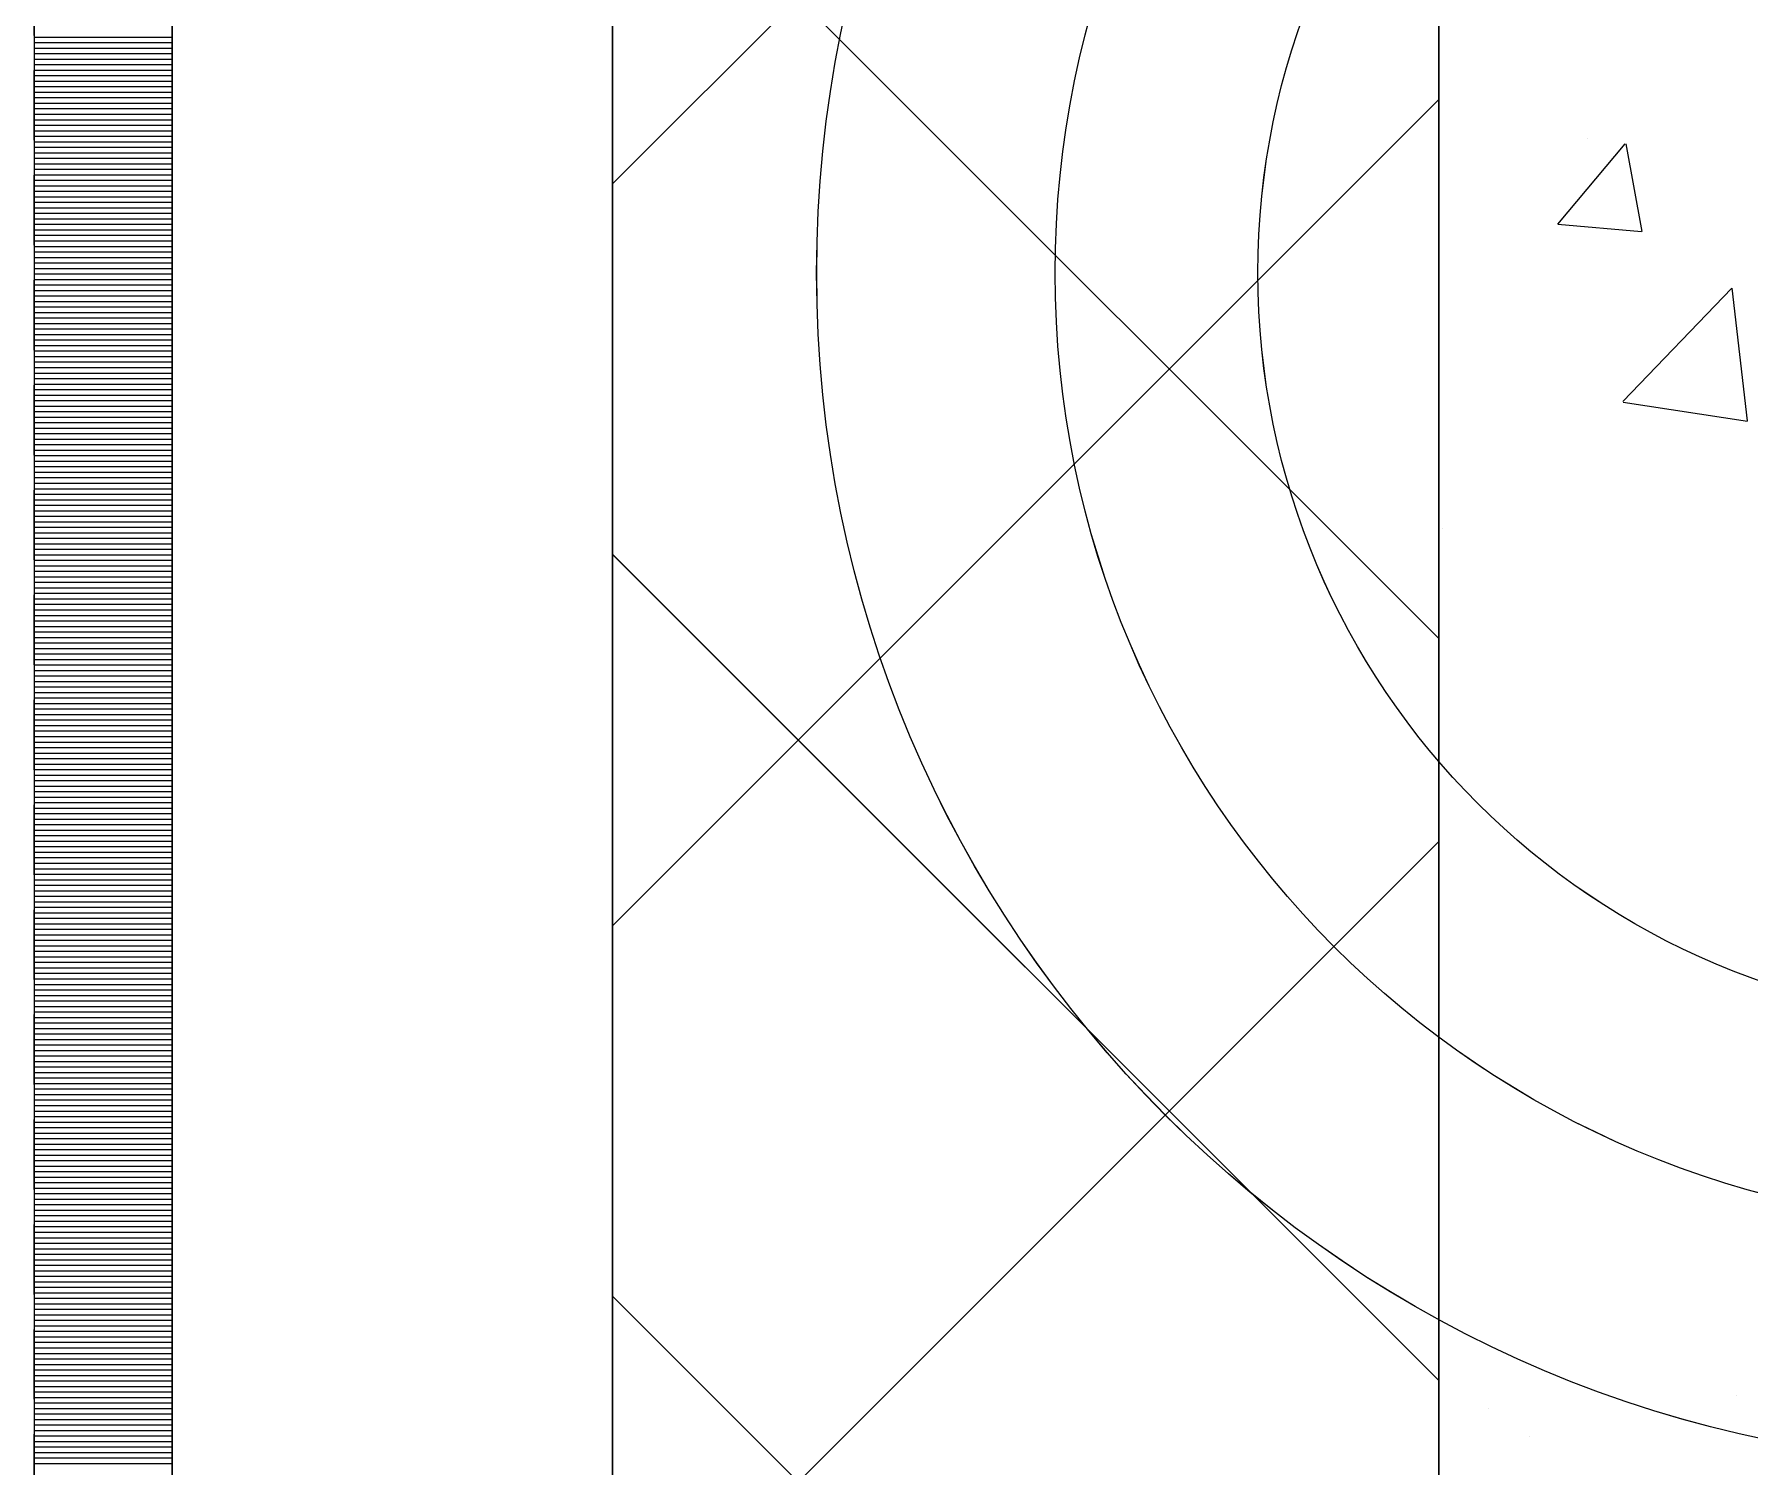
# Model space of a CAD drawing. Header units: millimetres. Extents: x 470010 to 1231400, y -134005 to 421770.
# Drawn here: x 672518.6 to 672830, y -65086.1 to -64826 of the extents above; entities that cross this region are included whole.
import ezdxf
from ezdxf.enums import TextEntityAlignment as Align

# ---------------------------------------------------------------- set-up
doc = ezdxf.new("R2010")
doc.units = ezdxf.units.MM
doc.linetypes.add('DASHED', pattern=[19.05, 12.7, -6.35])
doc.layers.get('Defpoints').update_dxf_attribs({"color": 140})
doc.layers.add('АР_Делит', color=120, linetype='Continuous', lineweight=0, plot=False)
for name, color, linetype, lineweight in [('АР_Стены ПЕНОблок', 52, 'Continuous', 20), ('АР_Тонкая', 254, 'Continuous', 5), ('АР_Утеплитель', 31, 'Continuous', 0), ('АР_Штриховка', 8, 'Continuous', 0)]:
    doc.layers.add(name, color=color, linetype=linetype, lineweight=lineweight)
doc.layers.add('РД_Оси_100', color=7, linetype='Continuous', lineweight=0, true_color=0x525252)
doc.styles.add('style1', font='ARIALN.TTF')

# ---------------------------------------------------------------- blocks, each defined once
blk = doc.blocks.new('СОШ_2200_АР_ОСИ_М100_28.05.24')
at = {"layer": 'АР_Делит', "color": 251, "linetype": 'DASHED', "true_color": 0x636466}
blk.add_lwpolyline([(114955, 135155), (114955, -355), (93595.036, -355), (93595.036, 13855), (94145, 13855), (94145, 68320), (66055, 68320), (66055, 13857.73), (83455, 13857.73), (83455, -355), (45245, -355), (45245, 13145), (44695, 13145), (44695, 26755), (45245, 26755), (45245, 68320), (20455, 68320), (20455, 26755), (27955, 26755), (27955, 13145), (-355, 13145), (-355, 100855)], dxfattribs=at)
blk = doc.blocks.new('A$C9108343f')
at = {"layer": 'АР_Делит', "color": 18, "true_color": 0x000000}
for radius in [216.34, 173.04, 136.21]:
    blk.add_circle((7158.34, 35496.92), radius, dxfattribs=at)
at = {"layer": 'АР_Стены ПЕНОблок', "color": 18, "linetype": 'Continuous', "lineweight": 20, "true_color": 0x000000}
blk.add_line((7054.96, 97555), (7054.96, 21355), dxfattribs=at)
at = {"layer": 'АР_Тонкая', "color": 18, "linetype": 'Continuous', "lineweight": 5, "true_color": 0x000000}
for p, q in [((6799.96, 97555), (6799.96, 21355)), ((6824.96, 97555), (6824.96, 21355)), ((6824.96, 21355), (6824.96, 97555)), ((6904.96, 21355), (6904.96, 97555))]:
    blk.add_line(p, q, dxfattribs=at)
at = {"layer": 'АР_Утеплитель', "color": 18, "linetype": 'Continuous', "lineweight": 0, "true_color": 0x000000}
for p, q in [((6904.96, 97555), (6904.96, 21355)), ((7054.96, 21355), (7054.96, 97555))]:
    blk.add_line(p, q, dxfattribs=at)
at = {"layer": 'АР_Штриховка', "color": 18, "linetype": 'Continuous', "lineweight": 0, "true_color": 0x000000}
for p, q in [((6904.96, 35513.1), (7054.96, 35663.1)), ((7054.96, 35430.53), (6904.96, 35580.53)), ((6799.96, 35539.75), (6824.96, 35539.75)), ((6799.96, 35538.75), (6824.96, 35538.75)), ((6799.96, 35537.75), (6824.96, 35537.75)), ((6799.96, 35536.75), (6824.96, 35536.75)), ((6799.96, 35535.75), (6824.96, 35535.75)), ((6799.96, 35534.75), (6824.96, 35534.75)), ((6799.96, 35533.75), (6824.96, 35533.75)), ((6799.96, 35532.75), (6824.96, 35532.75)), ((6799.96, 35531.75), (6824.96, 35531.75)), ((6799.96, 35530.75), (6824.96, 35530.75)), ((6799.96, 35529.75), (6824.96, 35529.75)), ((6799.96, 35528.75), (6824.96, 35528.75)), ((6799.96, 35527.75), (6824.96, 35527.75)), ((6904.96, 35378.39), (7054.96, 35528.39)), ((6799.96, 35526.75), (6824.96, 35526.75)), ((6799.96, 35525.75), (6824.96, 35525.75)), ((6799.96, 35524.75), (6824.96, 35524.75)), ((6799.96, 35523.75), (6824.96, 35523.75)), ((6799.96, 35522.75), (6824.96, 35522.75)), ((6799.96, 35521.75), (6824.96, 35521.75)), ((7081.95, 35521.27), (7081.95, 35521.27)), ((6799.96, 35520.75), (6824.96, 35520.75)), ((6799.96, 35519.75), (6824.96, 35519.75)), ((6799.96, 35518.75), (6824.96, 35518.75)), ((7076.56, 35505.77), (7088.8, 35520.36)), ((7091.9, 35504.47), (7088.96, 35520.39)), ((6799.96, 35517.75), (6824.96, 35517.75)), ((6799.96, 35516.75), (6824.96, 35516.75)), ((6799.96, 35515.75), (6824.96, 35515.75)), ((6799.96, 35514.75), (6824.96, 35514.75)), ((6799.96, 35513.75), (6824.96, 35513.75)), ((6799.96, 35512.75), (6824.96, 35512.75)), ((6799.96, 35511.75), (6824.96, 35511.75)), ((6799.96, 35510.75), (6824.96, 35510.75)), ((6799.96, 35509.75), (6824.96, 35509.75)), ((6799.96, 35508.75), (6824.96, 35508.75)), ((6799.96, 35507.75), (6824.96, 35507.75)), ((6799.96, 35506.75), (6824.96, 35506.75)), ((6799.96, 35505.75), (6824.96, 35505.75)), ((7076.56, 35505.77), (7091.74, 35504.44)), ((6799.96, 35504.75), (6824.96, 35504.75)), ((6799.96, 35503.75), (6824.96, 35503.75)), ((6799.96, 35502.75), (6824.96, 35502.75)), ((6799.96, 35501.75), (6824.96, 35501.75)), ((6799.96, 35500.75), (6824.96, 35500.75)), ((6799.96, 35499.75), (6824.96, 35499.75)), ((6799.96, 35498.75), (6824.96, 35498.75)), ((6799.96, 35497.75), (6824.96, 35497.75)), ((6799.96, 35496.75), (6824.96, 35496.75)), ((6799.96, 35495.75), (6824.96, 35495.75)), ((6799.96, 35494.75), (6824.96, 35494.75)), ((6799.96, 35493.75), (6824.96, 35493.75)), ((7088.38, 35473.56), (7108.17, 35494.18)), ((7111.02, 35470.06), (7108.21, 35494.18)), ((6799.96, 35492.75), (6824.96, 35492.75)), ((6799.96, 35491.75), (6824.96, 35491.75)), ((6799.96, 35490.75), (6824.96, 35490.75)), ((6799.96, 35489.75), (6824.96, 35489.75)), ((6799.96, 35488.75), (6824.96, 35488.75)), ((6799.96, 35487.75), (6824.96, 35487.75)), ((6799.96, 35486.75), (6824.96, 35486.75)), ((6799.96, 35485.75), (6824.96, 35485.75)), ((6799.96, 35484.75), (6824.96, 35484.75)), ((6799.96, 35483.75), (6824.96, 35483.75)), ((6799.96, 35482.75), (6824.96, 35482.75)), ((6799.96, 35481.75), (6824.96, 35481.75)), ((6799.96, 35480.75), (6824.96, 35480.75)), ((6799.96, 35479.75), (6824.96, 35479.75)), ((6799.96, 35478.75), (6824.96, 35478.75)), ((6799.96, 35477.75), (6824.96, 35477.75)), ((6799.96, 35476.75), (6824.96, 35476.75)), ((6799.96, 35475.75), (6824.96, 35475.75)), ((6799.96, 35474.75), (6824.96, 35474.75)), ((6799.96, 35473.75), (6824.96, 35473.75)), ((6799.96, 35472.75), (6824.96, 35472.75)), ((6799.96, 35471.75), (6824.96, 35471.75)), ((7088.42, 35473.48), (7111.01, 35469.98)), ((6799.96, 35470.75), (6824.96, 35470.75)), ((6799.96, 35469.75), (6824.96, 35469.75)), ((6799.96, 35468.75), (6824.96, 35468.75)), ((6799.96, 35467.75), (6824.96, 35467.75)), ((6799.96, 35466.75), (6824.96, 35466.75)), ((6799.96, 35465.75), (6824.96, 35465.75)), ((6799.96, 35464.75), (6824.96, 35464.75)), ((6799.96, 35463.75), (6824.96, 35463.75)), ((6799.96, 35462.75), (6824.96, 35462.75)), ((6799.96, 35461.75), (6824.96, 35461.75)), ((6799.96, 35460.75), (6824.96, 35460.75)), ((6799.96, 35459.75), (6824.96, 35459.75)), ((6799.96, 35458.75), (6824.96, 35458.75)), ((6799.96, 35457.75), (6824.96, 35457.75)), ((6799.96, 35456.75), (6824.96, 35456.75)), ((6799.96, 35455.75), (6824.96, 35455.75)), ((6799.96, 35454.75), (6824.96, 35454.75)), ((6799.96, 35453.75), (6824.96, 35453.75)), ((6799.96, 35452.75), (6824.96, 35452.75)), ((6799.96, 35451.75), (6824.96, 35451.75)), ((6799.96, 35450.75), (6824.96, 35450.75)), ((6799.96, 35449.75), (6824.96, 35449.75)), ((7055.64, 35450.56), (7055.64, 35450.56)), ((6799.96, 35448.75), (6824.96, 35448.75)), ((6799.96, 35447.75), (6824.96, 35447.75)), ((6799.96, 35446.75), (6824.96, 35446.75)), ((6799.96, 35445.75), (6824.96, 35445.75)), ((6799.96, 35444.75), (6824.96, 35444.75)), ((6799.96, 35443.75), (6824.96, 35443.75)), ((7054.96, 35295.83), (6904.96, 35445.83)), ((6799.96, 35442.75), (6824.96, 35442.75)), ((6799.96, 35441.75), (6824.96, 35441.75)), ((6799.96, 35440.75), (6824.96, 35440.75)), ((6799.96, 35439.75), (6824.96, 35439.75)), ((6799.96, 35438.75), (6824.96, 35438.75)), ((6799.96, 35437.75), (6824.96, 35437.75)), ((6799.96, 35436.75), (6824.96, 35436.75)), ((6799.96, 35435.75), (6824.96, 35435.75)), ((6799.96, 35434.75), (6824.96, 35434.75)), ((6799.96, 35433.75), (6824.96, 35433.75)), ((6799.96, 35432.75), (6824.96, 35432.75)), ((6799.96, 35431.75), (6824.96, 35431.75)), ((6799.96, 35430.75), (6824.96, 35430.75)), ((6799.96, 35429.75), (6824.96, 35429.75)), ((6799.96, 35428.75), (6824.96, 35428.75)), ((6799.96, 35427.75), (6824.96, 35427.75)), ((6799.96, 35426.75), (6824.96, 35426.75)), ((6799.96, 35425.75), (6824.96, 35425.75)), ((6799.96, 35424.75), (6824.96, 35424.75)), ((6799.96, 35423.75), (6824.96, 35423.75)), ((6799.96, 35422.75), (6824.96, 35422.75)), ((6799.96, 35421.75), (6824.96, 35421.75)), ((6799.96, 35420.75), (6824.96, 35420.75)), ((6799.96, 35419.75), (6824.96, 35419.75)), ((6799.96, 35418.75), (6824.96, 35418.75)), ((6799.96, 35417.75), (6824.96, 35417.75)), ((6799.96, 35416.75), (6824.96, 35416.75)), ((6799.96, 35415.75), (6824.96, 35415.75)), ((6799.96, 35414.75), (6824.96, 35414.75)), ((6799.96, 35413.75), (6824.96, 35413.75)), ((6799.96, 35412.75), (6824.96, 35412.75)), ((6799.96, 35411.75), (6824.96, 35411.75)), ((6799.96, 35410.75), (6824.96, 35410.75)), ((6799.96, 35409.75), (6824.96, 35409.75)), ((6799.96, 35408.75), (6824.96, 35408.75)), ((6799.96, 35407.75), (6824.96, 35407.75)), ((6799.96, 35406.75), (6824.96, 35406.75)), ((6799.96, 35405.75), (6824.96, 35405.75)), ((6799.96, 35404.75), (6824.96, 35404.75)), ((6799.96, 35403.75), (6824.96, 35403.75)), ((6799.96, 35402.75), (6824.96, 35402.75)), ((6799.96, 35401.75), (6824.96, 35401.75)), ((6799.96, 35400.75), (6824.96, 35400.75)), ((6799.96, 35399.75), (6824.96, 35399.75)), ((6799.96, 35398.75), (6824.96, 35398.75)), ((6799.96, 35397.75), (6824.96, 35397.75)), ((6799.96, 35396.75), (6824.96, 35396.75)), ((6799.96, 35395.75), (6824.96, 35395.75)), ((6799.96, 35394.75), (6824.96, 35394.75)), ((6799.96, 35393.75), (6824.96, 35393.75)), ((6904.96, 35243.69), (7054.96, 35393.69)), ((6799.96, 35392.75), (6824.96, 35392.75)), ((6799.96, 35391.75), (6824.96, 35391.75)), ((6799.96, 35390.75), (6824.96, 35390.75)), ((6799.96, 35389.75), (6824.96, 35389.75)), ((6799.96, 35388.75), (6824.96, 35388.75)), ((6799.96, 35387.75), (6824.96, 35387.75)), ((6799.96, 35386.75), (6824.96, 35386.75)), ((6799.96, 35385.75), (6824.96, 35385.75)), ((6799.96, 35384.75), (6824.96, 35384.75)), ((6799.96, 35383.75), (6824.96, 35383.75)), ((6799.96, 35382.75), (6824.96, 35382.75)), ((6799.96, 35381.75), (6824.96, 35381.75)), ((6799.96, 35380.75), (6824.96, 35380.75)), ((6799.96, 35379.75), (6824.96, 35379.75)), ((6799.96, 35378.75), (6824.96, 35378.75)), ((6799.96, 35377.75), (6824.96, 35377.75)), ((6799.96, 35376.75), (6824.96, 35376.75)), ((6799.96, 35375.75), (6824.96, 35375.75)), ((6799.96, 35374.75), (6824.96, 35374.75)), ((6799.96, 35373.75), (6824.96, 35373.75)), ((6799.96, 35372.75), (6824.96, 35372.75)), ((6799.96, 35371.75), (6824.96, 35371.75)), ((6799.96, 35370.75), (6824.96, 35370.75)), ((6799.96, 35369.75), (6824.96, 35369.75)), ((6799.96, 35368.75), (6824.96, 35368.75)), ((6799.96, 35367.75), (6824.96, 35367.75)), ((6799.96, 35366.75), (6824.96, 35366.75)), ((6799.96, 35365.75), (6824.96, 35365.75)), ((6799.96, 35364.75), (6824.96, 35364.75)), ((6799.96, 35363.75), (6824.96, 35363.75)), ((6799.96, 35362.75), (6824.96, 35362.75)), ((6799.96, 35361.75), (6824.96, 35361.75)), ((6799.96, 35360.75), (6824.96, 35360.75)), ((6799.96, 35359.75), (6824.96, 35359.75)), ((6799.96, 35358.75), (6824.96, 35358.75)), ((6799.96, 35357.75), (6824.96, 35357.75)), ((6799.96, 35356.75), (6824.96, 35356.75)), ((6799.96, 35355.75), (6824.96, 35355.75)), ((6799.96, 35354.75), (6824.96, 35354.75)), ((6799.96, 35353.75), (6824.96, 35353.75)), ((6799.96, 35352.75), (6824.96, 35352.75)), ((6799.96, 35351.75), (6824.96, 35351.75)), ((6799.96, 35350.75), (6824.96, 35350.75)), ((6799.96, 35349.75), (6824.96, 35349.75)), ((6799.96, 35348.75), (6824.96, 35348.75)), ((6799.96, 35347.75), (6824.96, 35347.75)), ((6799.96, 35346.75), (6824.96, 35346.75)), ((6799.96, 35345.75), (6824.96, 35345.75)), ((6799.96, 35344.75), (6824.96, 35344.75)), ((6799.96, 35343.75), (6824.96, 35343.75)), ((6799.96, 35342.75), (6824.96, 35342.75)), ((6799.96, 35341.75), (6824.96, 35341.75)), ((6799.96, 35340.75), (6824.96, 35340.75)), ((6799.96, 35339.75), (6824.96, 35339.75)), ((6799.96, 35338.75), (6824.96, 35338.75)), ((6799.96, 35337.75), (6824.96, 35337.75)), ((6799.96, 35336.75), (6824.96, 35336.75)), ((6799.96, 35335.75), (6824.96, 35335.75)), ((6799.96, 35334.75), (6824.96, 35334.75)), ((6799.96, 35333.75), (6824.96, 35333.75)), ((6799.96, 35332.75), (6824.96, 35332.75)), ((6799.96, 35331.75), (6824.96, 35331.75)), ((6799.96, 35330.75), (6824.96, 35330.75)), ((6799.96, 35329.75), (6824.96, 35329.75)), ((6799.96, 35328.75), (6824.96, 35328.75)), ((6799.96, 35327.75), (6824.96, 35327.75)), ((6799.96, 35326.75), (6824.96, 35326.75)), ((6799.96, 35325.75), (6824.96, 35325.75)), ((6799.96, 35324.75), (6824.96, 35324.75)), ((6799.96, 35323.75), (6824.96, 35323.75)), ((6799.96, 35322.75), (6824.96, 35322.75)), ((6799.96, 35321.75), (6824.96, 35321.75)), ((6799.96, 35320.75), (6824.96, 35320.75)), ((6799.96, 35319.75), (6824.96, 35319.75)), ((6799.96, 35318.75), (6824.96, 35318.75)), ((6799.96, 35317.75), (6824.96, 35317.75)), ((6799.96, 35316.75), (6824.96, 35316.75)), ((6799.96, 35315.75), (6824.96, 35315.75)), ((6799.96, 35314.75), (6824.96, 35314.75)), ((6799.96, 35313.75), (6824.96, 35313.75)), ((6799.96, 35312.75), (6824.96, 35312.75)), ((6799.96, 35311.75), (6824.96, 35311.75)), ((6799.96, 35310.75), (6824.96, 35310.75)), ((6799.96, 35309.75), (6824.96, 35309.75)), ((7054.96, 35161.12), (6904.96, 35311.12)), ((6799.96, 35308.75), (6824.96, 35308.75)), ((6799.96, 35307.75), (6824.96, 35307.75)), ((6799.96, 35306.75), (6824.96, 35306.75)), ((6799.96, 35305.75), (6824.96, 35305.75)), ((6799.96, 35304.75), (6824.96, 35304.75)), ((6799.96, 35303.75), (6824.96, 35303.75)), ((6799.96, 35302.75), (6824.96, 35302.75)), ((6799.96, 35301.75), (6824.96, 35301.75)), ((6799.96, 35300.75), (6824.96, 35300.75)), ((6799.96, 35299.75), (6824.96, 35299.75)), ((6799.96, 35298.75), (6824.96, 35298.75)), ((6799.96, 35297.75), (6824.96, 35297.75)), ((6799.96, 35296.75), (6824.96, 35296.75)), ((6799.96, 35295.75), (6824.96, 35295.75)), ((6799.96, 35294.75), (6824.96, 35294.75)), ((6799.96, 35293.75), (6824.96, 35293.75)), ((6799.96, 35292.75), (6824.96, 35292.75)), ((6799.96, 35291.75), (6824.96, 35291.75)), ((6799.96, 35290.75), (6824.96, 35290.75)), ((7063.99, 35290.76), (7063.99, 35290.76)), ((7108.99, 35293.04), (7108.99, 35293.04)), ((6799.96, 35289.75), (6824.96, 35289.75)), ((6799.96, 35288.75), (6824.96, 35288.75)), ((6799.96, 35287.75), (6824.96, 35287.75)), ((6799.96, 35286.75), (6824.96, 35286.75)), ((6799.96, 35285.75), (6824.96, 35285.75)), ((6799.96, 35284.75), (6824.96, 35284.75)), ((7071.43, 35285.6), (7071.43, 35285.6)), ((6799.96, 35283.75), (6824.96, 35283.75)), ((6799.96, 35282.75), (6824.96, 35282.75)), ((6799.96, 35281.75), (6824.96, 35281.75)), ((6799.96, 35280.75), (6824.96, 35280.75))]:
    blk.add_line(p, q, dxfattribs=at)
at = {"layer": 'РД_Оси_100'}
blk.add_blockref('СОШ_2200_АР_ОСИ_М100_28.05.24', (7154.96, 6755), dxfattribs=at)
at = {"layer": 'Defpoints', "color": 18, "true_color": 0x000000, "style": 'style1'}
for p in [(143949.34, 316089.12), (143974.98, 281639.5), (143890.4, 273244.71), (143839.99, 264276.81), (143967.75, 254892.38), (12251.96, 104178.14), (12382.58, 96023.14)]:
    blk.add_attdef('АР-ПОМЕЩЕНИЕ:НАИМЕНОВАНИЕ', text='', height=100, dxfattribs=at).set_placement(p, align=Align.MIDDLE)
at = {"layer": 'Defpoints', "color": 18, "true_color": 0x000000, "style": 'style1', "flags": 8}
for p in [(143951.3, 279099.09), (143848.34, 269251.11), (143875.33, 260094.25), (144049.74, 250824.7), (163419.28, 238153.36), (155897.46, 237965.97), (183037.2, 237965.97), (143342.94, 237876.19)]:
    blk.add_attdef('АР-ПОМЕЩЕНИЕ:НАИМЕНОВАНИЕ', text='', height=100, dxfattribs=at).set_placement(p, align=Align.MIDDLE)

msp = doc.modelspace()

# ---------------------------------------------------------------- linework, layer by layer
at = {"layer": 'АР_Делит', "color": 18, "true_color": 0x000000}
for radius in [216.336, 173.036, 136.212]:
    msp.add_circle((672876.957, -64869.322), radius, dxfattribs=at)
at = {"layer": 'АР_Стены ПЕНОблок', "color": 18, "linetype": 'Continuous', "lineweight": 20, "true_color": 0x000000}
msp.add_line((672773.57, -2811.242), (672773.57, -79011.242), dxfattribs=at)
at = {"layer": 'АР_Тонкая', "color": 18, "linetype": 'Continuous', "lineweight": 5, "true_color": 0x000000}
for p, q in [((672518.57, -2811.242), (672518.57, -79011.242)), ((672543.57, -2811.242), (672543.57, -79011.242)), ((672543.57, -79011.242), (672543.57, -2811.242)), ((672623.57, -79011.242), (672623.57, -2811.242))]:
    msp.add_line(p, q, dxfattribs=at)
at = {"layer": 'АР_Утеплитель', "color": 18, "linetype": 'Continuous', "lineweight": 0, "true_color": 0x000000}
for p, q in [((672623.57, -2811.242), (672623.57, -79011.242)), ((672773.57, -79011.242), (672773.57, -2811.242))]:
    msp.add_line(p, q, dxfattribs=at)
at = {"layer": 'АР_Штриховка', "color": 18, "linetype": 'Continuous', "lineweight": 0, "true_color": 0x000000}
for p, q in [((672623.57, -64853.146), (672773.57, -64703.146)), ((672773.57, -64935.713), (672623.57, -64785.713)), ((672518.57, -64826.492), (672543.57, -64826.492)), ((672518.57, -64827.492), (672543.57, -64827.492)), ((672518.57, -64828.492), (672543.57, -64828.492)), ((672518.57, -64829.492), (672543.57, -64829.492)), ((672518.57, -64830.492), (672543.57, -64830.492)), ((672518.57, -64831.492), (672543.57, -64831.492)), ((672518.57, -64832.492), (672543.57, -64832.492)), ((672518.57, -64833.492), (672543.57, -64833.492)), ((672518.57, -64834.492), (672543.57, -64834.492)), ((672518.57, -64835.492), (672543.57, -64835.492)), ((672518.57, -64836.492), (672543.57, -64836.492)), ((672518.57, -64837.492), (672543.57, -64837.492)), ((672623.57, -64987.85), (672773.57, -64837.85)), ((672518.57, -64838.492), (672543.57, -64838.492)), ((672518.57, -64839.492), (672543.57, -64839.492)), ((672518.57, -64840.492), (672543.57, -64840.492)), ((672518.57, -64841.492), (672543.57, -64841.492)), ((672518.57, -64842.492), (672543.57, -64842.492)), ((672518.57, -64843.492), (672543.57, -64843.492)), ((672518.57, -64844.492), (672543.57, -64844.492)), ((672518.57, -64845.492), (672543.57, -64845.492)), ((672518.57, -64846.492), (672543.57, -64846.492)), ((672795.169, -64860.47), (672807.414, -64845.877)), ((672810.511, -64861.773), (672807.574, -64845.852)), ((672518.57, -64847.492), (672543.57, -64847.492)), ((672518.57, -64848.492), (672543.57, -64848.492)), ((672518.57, -64849.492), (672543.57, -64849.492)), ((672518.57, -64850.492), (672543.57, -64850.492)), ((672518.57, -64851.492), (672543.57, -64851.492)), ((672518.57, -64852.492), (672543.57, -64852.492)), ((672518.57, -64853.492), (672543.57, -64853.492)), ((672518.57, -64854.492), (672543.57, -64854.492)), ((672518.57, -64855.492), (672543.57, -64855.492)), ((672518.57, -64856.492), (672543.57, -64856.492)), ((672518.57, -64857.492), (672543.57, -64857.492)), ((672518.57, -64858.492), (672543.57, -64858.492)), ((672518.57, -64859.492), (672543.57, -64859.492)), ((672518.57, -64860.492), (672543.57, -64860.492)), ((672518.57, -64861.492), (672543.57, -64861.492)), ((672518.57, -64862.492), (672543.57, -64862.492)), ((672795.168, -64860.474), (672810.35, -64861.803)), ((672518.57, -64863.492), (672543.57, -64863.492)), ((672518.57, -64864.492), (672543.57, -64864.492)), ((672518.57, -64865.492), (672543.57, -64865.492)), ((672518.57, -64866.492), (672543.57, -64866.492)), ((672518.57, -64867.492), (672543.57, -64867.492)), ((672518.57, -64868.492), (672543.57, -64868.492)), ((672518.57, -64869.492), (672543.57, -64869.492)), ((672518.57, -64870.492), (672543.57, -64870.492)), ((672518.57, -64871.492), (672543.57, -64871.492)), ((672806.995, -64892.684), (672826.778, -64872.066)), ((672829.632, -64896.182), (672826.826, -64872.06)), ((672518.57, -64872.492), (672543.57, -64872.492)), ((672518.57, -64873.492), (672543.57, -64873.492)), ((672518.57, -64874.492), (672543.57, -64874.492)), ((672518.57, -64875.492), (672543.57, -64875.492)), ((672518.57, -64876.492), (672543.57, -64876.492)), ((672518.57, -64877.492), (672543.57, -64877.492)), ((672518.57, -64878.492), (672543.57, -64878.492)), ((672518.57, -64879.492), (672543.57, -64879.492)), ((672518.57, -64880.492), (672543.57, -64880.492)), ((672518.57, -64881.492), (672543.57, -64881.492)), ((672518.57, -64882.492), (672543.57, -64882.492)), ((672518.57, -64883.492), (672543.57, -64883.492)), ((672518.57, -64884.492), (672543.57, -64884.492)), ((672518.57, -64885.492), (672543.57, -64885.492)), ((672518.57, -64886.492), (672543.57, -64886.492)), ((672518.57, -64887.492), (672543.57, -64887.492)), ((672518.57, -64888.492), (672543.57, -64888.492)), ((672518.57, -64889.492), (672543.57, -64889.492)), ((672518.57, -64890.492), (672543.57, -64890.492)), ((672518.57, -64891.492), (672543.57, -64891.492)), ((672518.57, -64892.492), (672543.57, -64892.492)), ((672518.57, -64893.492), (672543.57, -64893.492)), ((672807.03, -64892.759), (672829.62, -64896.263)), ((672518.57, -64894.492), (672543.57, -64894.492)), ((672518.57, -64895.492), (672543.57, -64895.492)), ((672518.57, -64896.492), (672543.57, -64896.492)), ((672518.57, -64897.492), (672543.57, -64897.492)), ((672518.57, -64898.492), (672543.57, -64898.492)), ((672518.57, -64899.492), (672543.57, -64899.492)), ((672518.57, -64900.492), (672543.57, -64900.492)), ((672518.57, -64901.492), (672543.57, -64901.492)), ((672518.57, -64902.492), (672543.57, -64902.492)), ((672518.57, -64903.492), (672543.57, -64903.492)), ((672518.57, -64904.492), (672543.57, -64904.492)), ((672518.57, -64905.492), (672543.57, -64905.492)), ((672518.57, -64906.492), (672543.57, -64906.492)), ((672518.57, -64907.492), (672543.57, -64907.492)), ((672518.57, -64908.492), (672543.57, -64908.492)), ((672518.57, -64909.492), (672543.57, -64909.492)), ((672518.57, -64910.492), (672543.57, -64910.492)), ((672518.57, -64911.492), (672543.57, -64911.492)), ((672518.57, -64912.492), (672543.57, -64912.492)), ((672518.57, -64913.492), (672543.57, -64913.492)), ((672518.57, -64914.492), (672543.57, -64914.492)), ((672518.57, -64915.492), (672543.57, -64915.492)), ((672518.57, -64916.492), (672543.57, -64916.492)), ((672518.57, -64917.492), (672543.57, -64917.492)), ((672518.57, -64918.492), (672543.57, -64918.492)), ((672518.57, -64919.492), (672543.57, -64919.492)), ((672518.57, -64920.492), (672543.57, -64920.492)), ((672518.57, -64921.492), (672543.57, -64921.492)), ((672773.57, -65070.417), (672623.57, -64920.417)), ((672518.57, -64922.492), (672543.57, -64922.492)), ((672518.57, -64923.492), (672543.57, -64923.492)), ((672518.57, -64924.492), (672543.57, -64924.492)), ((672518.57, -64925.492), (672543.57, -64925.492)), ((672518.57, -64926.492), (672543.57, -64926.492)), ((672518.57, -64927.492), (672543.57, -64927.492)), ((672518.57, -64928.492), (672543.57, -64928.492)), ((672518.57, -64929.492), (672543.57, -64929.492)), ((672518.57, -64930.492), (672543.57, -64930.492)), ((672518.57, -64931.492), (672543.57, -64931.492)), ((672518.57, -64932.492), (672543.57, -64932.492)), ((672518.57, -64933.492), (672543.57, -64933.492)), ((672518.57, -64934.492), (672543.57, -64934.492)), ((672518.57, -64935.492), (672543.57, -64935.492)), ((672518.57, -64936.492), (672543.57, -64936.492)), ((672518.57, -64937.492), (672543.57, -64937.492)), ((672518.57, -64938.492), (672543.57, -64938.492)), ((672518.57, -64939.492), (672543.57, -64939.492)), ((672518.57, -64940.492), (672543.57, -64940.492)), ((672518.57, -64941.492), (672543.57, -64941.492)), ((672518.57, -64942.492), (672543.57, -64942.492)), ((672518.57, -64943.492), (672543.57, -64943.492)), ((672518.57, -64944.492), (672543.57, -64944.492)), ((672518.57, -64945.492), (672543.57, -64945.492)), ((672518.57, -64946.492), (672543.57, -64946.492)), ((672518.57, -64947.492), (672543.57, -64947.492)), ((672518.57, -64948.492), (672543.57, -64948.492)), ((672518.57, -64949.492), (672543.57, -64949.492)), ((672518.57, -64950.492), (672543.57, -64950.492)), ((672518.57, -64951.492), (672543.57, -64951.492)), ((672518.57, -64952.492), (672543.57, -64952.492)), ((672518.57, -64953.492), (672543.57, -64953.492)), ((672518.57, -64954.492), (672543.57, -64954.492)), ((672518.57, -64955.492), (672543.57, -64955.492)), ((672518.57, -64956.492), (672543.57, -64956.492)), ((672518.57, -64957.492), (672543.57, -64957.492)), ((672518.57, -64958.492), (672543.57, -64958.492)), ((672518.57, -64959.492), (672543.57, -64959.492)), ((672518.57, -64960.492), (672543.57, -64960.492)), ((672518.57, -64961.492), (672543.57, -64961.492)), ((672518.57, -64962.492), (672543.57, -64962.492)), ((672518.57, -64963.492), (672543.57, -64963.492)), ((672518.57, -64964.492), (672543.57, -64964.492)), ((672518.57, -64965.492), (672543.57, -64965.492)), ((672518.57, -64966.492), (672543.57, -64966.492)), ((672518.57, -64967.492), (672543.57, -64967.492)), ((672518.57, -64968.492), (672543.57, -64968.492)), ((672518.57, -64969.492), (672543.57, -64969.492)), ((672518.57, -64970.492), (672543.57, -64970.492)), ((672518.57, -64971.492), (672543.57, -64971.492)), ((672518.57, -64972.492), (672543.57, -64972.492)), ((672518.57, -64973.492), (672543.57, -64973.492)), ((672518.57, -64974.492), (672543.57, -64974.492)), ((672623.57, -65122.554), (672773.57, -64972.554)), ((672518.57, -64975.492), (672543.57, -64975.492)), ((672518.57, -64976.492), (672543.57, -64976.492)), ((672518.57, -64977.492), (672543.57, -64977.492)), ((672518.57, -64978.492), (672543.57, -64978.492)), ((672518.57, -64979.492), (672543.57, -64979.492)), ((672518.57, -64980.492), (672543.57, -64980.492)), ((672518.57, -64981.492), (672543.57, -64981.492)), ((672518.57, -64982.492), (672543.57, -64982.492)), ((672518.57, -64983.492), (672543.57, -64983.492)), ((672518.57, -64984.492), (672543.57, -64984.492)), ((672518.57, -64985.492), (672543.57, -64985.492)), ((672518.57, -64986.492), (672543.57, -64986.492)), ((672518.57, -64987.492), (672543.57, -64987.492)), ((672518.57, -64988.492), (672543.57, -64988.492)), ((672518.57, -64989.492), (672543.57, -64989.492)), ((672518.57, -64990.492), (672543.57, -64990.492)), ((672518.57, -64991.492), (672543.57, -64991.492)), ((672518.57, -64992.492), (672543.57, -64992.492)), ((672518.57, -64993.492), (672543.57, -64993.492)), ((672518.57, -64994.492), (672543.57, -64994.492)), ((672518.57, -64995.492), (672543.57, -64995.492)), ((672518.57, -64996.492), (672543.57, -64996.492)), ((672518.57, -64997.492), (672543.57, -64997.492)), ((672518.57, -64998.492), (672543.57, -64998.492)), ((672518.57, -64999.492), (672543.57, -64999.492)), ((672518.57, -65000.492), (672543.57, -65000.492)), ((672518.57, -65001.492), (672543.57, -65001.492)), ((672518.57, -65002.492), (672543.57, -65002.492)), ((672518.57, -65003.492), (672543.57, -65003.492)), ((672518.57, -65004.492), (672543.57, -65004.492)), ((672518.57, -65005.492), (672543.57, -65005.492)), ((672518.57, -65006.492), (672543.57, -65006.492)), ((672518.57, -65007.492), (672543.57, -65007.492)), ((672518.57, -65008.492), (672543.57, -65008.492)), ((672518.57, -65009.492), (672543.57, -65009.492)), ((672518.57, -65010.492), (672543.57, -65010.492)), ((672518.57, -65011.492), (672543.57, -65011.492)), ((672518.57, -65012.492), (672543.57, -65012.492)), ((672518.57, -65013.492), (672543.57, -65013.492)), ((672518.57, -65014.492), (672543.57, -65014.492)), ((672518.57, -65015.492), (672543.57, -65015.492)), ((672518.57, -65016.492), (672543.57, -65016.492)), ((672518.57, -65017.492), (672543.57, -65017.492)), ((672518.57, -65018.492), (672543.57, -65018.492)), ((672518.57, -65019.492), (672543.57, -65019.492)), ((672518.57, -65020.492), (672543.57, -65020.492)), ((672518.57, -65021.492), (672543.57, -65021.492)), ((672518.57, -65022.492), (672543.57, -65022.492)), ((672518.57, -65023.492), (672543.57, -65023.492)), ((672518.57, -65024.492), (672543.57, -65024.492)), ((672518.57, -65025.492), (672543.57, -65025.492)), ((672518.57, -65026.492), (672543.57, -65026.492)), ((672518.57, -65027.492), (672543.57, -65027.492)), ((672518.57, -65028.492), (672543.57, -65028.492)), ((672518.57, -65029.492), (672543.57, -65029.492)), ((672518.57, -65030.492), (672543.57, -65030.492)), ((672518.57, -65031.492), (672543.57, -65031.492)), ((672518.57, -65032.492), (672543.57, -65032.492)), ((672518.57, -65033.492), (672543.57, -65033.492)), ((672518.57, -65034.492), (672543.57, -65034.492)), ((672518.57, -65035.492), (672543.57, -65035.492)), ((672518.57, -65036.492), (672543.57, -65036.492)), ((672518.57, -65037.492), (672543.57, -65037.492)), ((672518.57, -65038.492), (672543.57, -65038.492)), ((672518.57, -65039.492), (672543.57, -65039.492)), ((672518.57, -65040.492), (672543.57, -65040.492)), ((672518.57, -65041.492), (672543.57, -65041.492)), ((672518.57, -65042.492), (672543.57, -65042.492)), ((672518.57, -65043.492), (672543.57, -65043.492)), ((672518.57, -65044.492), (672543.57, -65044.492)), ((672518.57, -65045.492), (672543.57, -65045.492)), ((672518.57, -65046.492), (672543.57, -65046.492)), ((672518.57, -65047.492), (672543.57, -65047.492)), ((672518.57, -65048.492), (672543.57, -65048.492)), ((672518.57, -65049.492), (672543.57, -65049.492)), ((672518.57, -65050.492), (672543.57, -65050.492)), ((672518.57, -65051.492), (672543.57, -65051.492)), ((672518.57, -65052.492), (672543.57, -65052.492)), ((672518.57, -65053.492), (672543.57, -65053.492)), ((672518.57, -65054.492), (672543.57, -65054.492)), ((672518.57, -65055.492), (672543.57, -65055.492)), ((672773.57, -65205.12), (672623.57, -65055.12)), ((672518.57, -65056.492), (672543.57, -65056.492)), ((672518.57, -65057.492), (672543.57, -65057.492)), ((672518.57, -65058.492), (672543.57, -65058.492)), ((672518.57, -65059.492), (672543.57, -65059.492)), ((672518.57, -65060.492), (672543.57, -65060.492)), ((672518.57, -65061.492), (672543.57, -65061.492)), ((672518.57, -65062.492), (672543.57, -65062.492)), ((672518.57, -65063.492), (672543.57, -65063.492)), ((672518.57, -65064.492), (672543.57, -65064.492)), ((672518.57, -65065.492), (672543.57, -65065.492)), ((672518.57, -65066.492), (672543.57, -65066.492)), ((672518.57, -65067.492), (672543.57, -65067.492)), ((672518.57, -65068.492), (672543.57, -65068.492)), ((672518.57, -65069.492), (672543.57, -65069.492)), ((672518.57, -65070.492), (672543.57, -65070.492)), ((672518.57, -65071.492), (672543.57, -65071.492)), ((672518.57, -65072.492), (672543.57, -65072.492)), ((672518.57, -65073.492), (672543.57, -65073.492)), ((672518.57, -65074.492), (672543.57, -65074.492)), ((672518.57, -65075.492), (672543.57, -65075.492)), ((672518.57, -65076.492), (672543.57, -65076.492)), ((672518.57, -65077.492), (672543.57, -65077.492)), ((672518.57, -65078.492), (672543.57, -65078.492)), ((672518.57, -65079.492), (672543.57, -65079.492)), ((672518.57, -65080.492), (672543.57, -65080.492)), ((672518.57, -65081.492), (672543.57, -65081.492)), ((672518.57, -65082.492), (672543.57, -65082.492)), ((672518.57, -65083.492), (672543.57, -65083.492)), ((672518.57, -65084.492), (672543.57, -65084.492)), ((672518.57, -65085.492), (672543.57, -65085.492))]:
    msp.add_line(p, q, dxfattribs=at)

# ---------------------------------------------------------------- block references
msp.add_blockref('A$C9108343f', (665718.612, -100366.242))
at = {"layer": 'РД_Оси_100'}
msp.add_blockref('СОШ_2200_АР_ОСИ_М100_28.05.24', (672873.57, -93611.242), dxfattribs=at)

doc.saveas('drawing.dxf')
